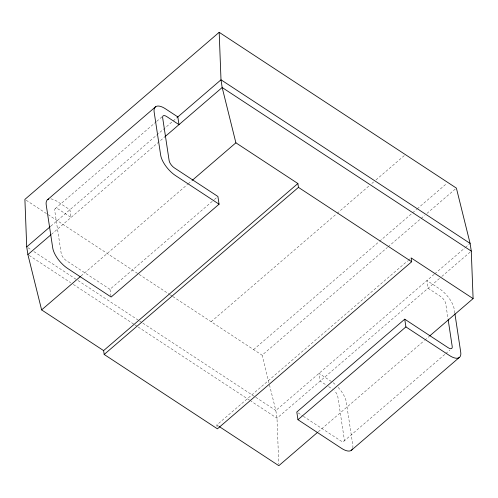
<?xml version="1.0" encoding="UTF-8"?>
<svg xmlns="http://www.w3.org/2000/svg" width="498" height="498" viewBox="0 0 498 498"><rect width="100%" height="100%" fill="white"/><g stroke="black" fill="none" stroke-linecap="round" stroke-linejoin="round"><path stroke-width="0.37" stroke-dasharray="2.49 1.87" d="M55.284 208.581L156.142 121.848M156.733 121.338L162.037 116.775M50.858 226.123L177.83 116.93M51.437 234.34L164.471 137.131M81.056 275.973L187.615 184.328M188.207 183.824L191.736 180.786M111.035 296.316L109.971 289.307L213.779 200.034M214.37 199.53L216.73 197.501M211.127 321.702L336.53 213.86M337.115 213.356L369.497 185.505M371.85 183.482L373.618 181.963M375.971 179.94L404.233 155.637M253.588 349.59L378.99 241.748M379.576 241.244L416.664 209.347M417.256 208.836L446.694 183.525M268.97 382.838L262.11 355.186L387.506 247.344M388.098 246.84L420.474 218.989M421.065 218.485L424.595 215.447M426.954 213.418L455.801 188.611M217.122 426.904L216.829 424.975L407.582 260.933M408.167 260.423L409.935 258.904M434.2 274.292L275.83 410.489L277 418.202L278.762 464.155M434.785 273.788L464.815 247.967M465.4 247.462L469.521 243.914M439.485 278.457L277 418.202L251.048 401.158M441.844 276.434L470.1 252.131M318.266 431.766L424.234 340.632M424.825 340.122L428.946 336.58M343.72 441.346L445.168 354.103M445.754 353.592L449.887 350.044M331.351 381.474L319.006 373.363L320.17 381.07L326.022 384.91M328.618 386.622L332.521 389.181M26.195 200.246L138.45 273.975M139.104 274.398L169.6 294.43M170.248 294.853L172.196 296.136M172.843 296.559L262.11 355.186M109.971 289.307L66.489 260.747A6.437 2.733 49.3 0 1 61.21 253.494L54.712 210.517A6.437 2.733 49.3 0 1 58.714 209.353L71.065 217.464L69.894 209.751L57.55 201.64A18.227 7.731 49.3 0 0 49.931 198.858M298.103 412.867L302.647 415.849M303.294 416.278L340.29 440.574A6.437 2.733 49.3 0 0 344.292 439.41L337.793 396.433A6.437 2.733 49.3 0 0 334.339 390.669M28.019 247.736L31.262 249.865M33.858 251.571L77.321 280.113M77.974 280.542L138.948 320.594M139.602 321.017L142.198 322.723M142.845 323.146L255.069 396.856M255.723 397.28L275.83 410.489L269.157 383.585M29.183 255.443L70.704 282.708M73.299 284.414L134.279 324.466M134.927 324.889L137.523 326.595M138.17 327.024L250.401 400.728M216.829 424.975L218.771 426.244M454.799 313.024L454.22 309.19A18.227 7.731 49.3 0 0 439.286 288.647L426.935 280.536L428.106 288.249L440.45 296.36A6.437 2.733 49.3 0 1 445.722 303.612L448.044 318.963M333.081 382.701A18.227 7.731 49.3 0 1 335.951 385.141M338.161 387.382A18.227 7.731 49.3 0 1 346.284 402.01L352.783 444.988A18.227 7.731 49.3 0 1 352.802 447.783"/><path stroke-width="0.75" d="M473.1 298.607L471.276 251.117L470.112 243.41L456.386 188.107L219.182 32.314L24.9 199.393L26.724 246.884L27.888 254.59L41.614 309.893L103.603 350.604L104.182 354.464L217.414 428.828L411.697 261.749L411.111 257.896L473.1 298.607L429.531 336.075M47.839 199.461L155.768 106.64M26.724 246.884L50.273 226.627M177.437 117.267L221 79.798L219.182 32.314M27.888 254.59L50.846 234.844M164.838 136.813L222.17 87.511L221 79.798L470.112 243.41M41.614 309.893L80.471 276.477M192.328 180.282L235.89 142.814L222.17 87.511L471.276 251.117M219.07 204.192L175.589 175.632A18.227 7.731 49.3 0 1 160.655 155.09L154.156 112.112A18.227 7.731 49.3 0 1 165.479 108.819L177.83 116.93L178.994 124.637L166.649 116.526A6.437 2.733 49.3 0 0 162.647 117.69L169.146 160.667A6.437 2.733 49.3 0 0 174.418 167.926L217.906 196.486L219.07 204.192L111.141 297.02L67.653 268.459A18.227 7.731 49.3 0 1 52.72 247.917L46.221 204.939A18.227 7.731 49.3 0 1 48.792 199.038M103.603 350.604L297.879 183.525L235.89 142.814M104.182 354.464L298.464 187.379L297.879 183.525M448.163 319.728L452.228 346.589A6.437 2.733 49.3 0 1 448.225 347.753L404.737 319.193L296.802 412.014L297.972 419.727L341.46 448.287A18.227 7.731 49.3 0 0 352.472 448.897M297.972 419.727L405.907 326.9L404.737 319.193M317.674 432.27L278.818 465.686L219.413 426.674M351.171 450.466L459.1 357.639M298.464 187.379L411.697 261.749M405.907 326.9L449.389 355.46A18.227 7.731 49.3 0 0 460.718 352.167L454.917 313.796"/></g></svg>
